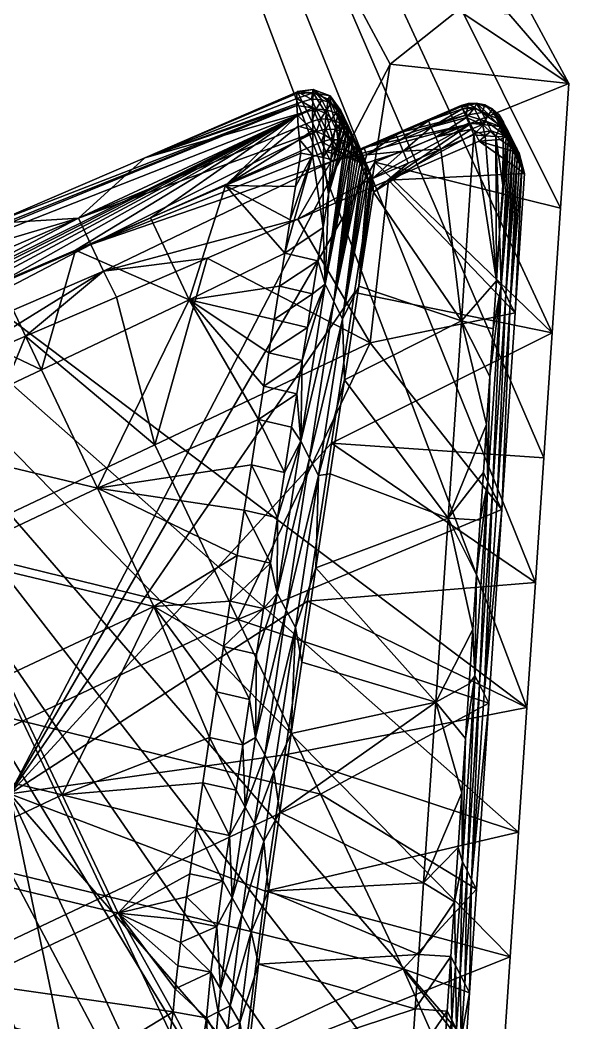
# Model space of a CAD drawing. Header units: millimetres. Extents: x -276 to 343, y -58 to 484.
# Drawn here: x 263.73 to 272.25, y -37.01 to -21.44 of the extents above; entities that cross this region are included whole.
import ezdxf

# ---------------------------------------------------------------- set-up
doc = ezdxf.new("R2010")
doc.units = ezdxf.units.MM
doc.header["$MEASUREMENT"] = 0
doc.layers.add('Default', color=7, linetype='Continuous', true_color=0x000000)

msp = doc.modelspace()

# ---------------------------------------------------------------- meshes
at = {"layer": 'Default'}
mesh = msp.add_polyface(dxfattribs=at)
corners = [(242.807, -18.66, 470.392), (239.233, -9.304, 467.429), (246.423, -16.546, 471.675), (256.358, -3.082, 474.759), (249.955, -14.38, 473.047), (253.394, -12.162, 474.513), (256.731, -9.89, 476.082), (256.358, -3.082, 474.759), (240.722, -6.099, 467.521), (255.98, 3.723, 473.436), (241.358, -2.648, 467.235), (255.98, 3.723, 473.436), (241.149, -4.382, 467.424), (240.082, -7.755, 467.523), (271.314, -21.343, 5), (263.312, -7.8, 117.781), (256.762, 5.649, 230.697), (256.051, 5.686, 230.559), (255.998, -20.363, 235.241), (241.274, 6.551, 464.988), (240.741, -2.746, 466.252), (271.595, -32.109, 5), (257.689, 4.592, 230.788), (240.741, -2.746, 466.252), (240.241, -5.638, 466.516), (255.998, -20.363, 235.241), (240.241, -5.638, 466.516), (232.442, -13.005, 464.53), (255.998, -20.363, 235.241), (249.046, -16.722, 279.894), (243.55, -14.89, 349.029), (245.414, -12.539, 334.872), (241.783, -8.351, 389.851), (243.13, -15.585, 349.092), (256.308, -25.089, 169.936), (252.677, -20.908, 224.915), (254.984, 4.778, 230.565), (249.046, -16.722, 279.894), (247.693, 18.249, 343.358), (262.249, -8.681, 117.778), (268.856, -0.884, 484.781), (258.772, -8.798, 479.149), (266.055, -3.355, 482.699), (263.095, -5.793, 480.751), (259.973, -8.205, 478.919), (256.686, -10.597, 477.187), (249.855, -15.179, 474.096), (238.16, -21.888, 470.787), (256.358, -3.082, 474.759), (260.052, -7.498, 477.819), (256.731, -9.89, 476.082), (262.27, 7.727, 476.906), (263.215, -5.087, 479.652), (266.222, -2.652, 481.599), (256.686, -10.597, 477.187), (256.731, -9.89, 476.082), (259.973, -8.205, 478.919), (260.052, -7.498, 477.819), (263.095, -5.793, 480.751), (263.215, -5.087, 479.652), (266.055, -3.355, 482.699), (266.222, -2.652, 481.599), (268.856, -0.884, 484.781), (271.774, 2.336, 485.906), (269.075, -0.179, 483.678), (256.731, -9.89, 476.082), (256.686, -10.597, 477.187), (253.394, -12.162, 474.513), (249.855, -15.179, 474.096), (249.955, -14.38, 473.047), (246.423, -16.546, 471.675), (258.637, -8.277, 479.87), (259.123, -8.539, 479.334), (267.999, -1.185, 485.118), (267.427, -0.931, 485.564), (258.16, -7.675, 479.921), (258.637, -8.277, 479.87), (267.427, -0.931, 485.564), (266.927, -0.349, 485.524), (238.273, -21.361, 471.553), (238.619, -21.638, 470.923), (237.874, -20.724, 471.716), (238.273, -21.361, 471.553), (270.53, -21.285, 5), (262.249, -8.681, 117.778), (263.312, -7.8, 117.781), (254.984, 4.778, 230.565), (256.762, 5.649, 230.697), (257.689, 4.592, 230.788), (271.314, -21.343, 5), (272.246, -22.423, 5)]
mesh.append_faces([[corners[k] for k in face] for face in [(0, 1, 2, 2), (2, 3, 4, 4), (4, 3, 5, 5), (5, 3, 6, 6), (7, 8, 9, 9), (10, 11, 12, 12), (12, 11, 8, 8), (8, 7, 13, 13), (2, 13, 7, 7), (14, 15, 16, 16), (17, 16, 15, 15), (18, 19, 20, 20), (18, 21, 22, 22), (23, 24, 25, 25), (26, 27, 28, 28), (29, 30, 31, 31), (31, 30, 32, 32), (33, 32, 30, 30), (34, 35, 36, 36), (35, 37, 36, 36), (38, 36, 37, 37), (36, 39, 34, 34), (40, 41, 42, 42), (42, 41, 43, 43), (43, 41, 44, 44), (44, 41, 45, 45), (45, 41, 46, 46), (47, 46, 41, 41), (48, 49, 50, 50), (49, 51, 52, 52), (52, 51, 53, 53), (51, 49, 48, 48), (54, 55, 56, 56), (56, 57, 58, 58), (58, 59, 60, 60), (60, 61, 62, 62), (63, 62, 64, 64), (64, 62, 61, 61), (61, 60, 59, 59), (59, 58, 57, 57), (57, 56, 55, 55), (65, 66, 67, 67), (67, 68, 69, 69), (69, 68, 70, 70), (68, 67, 66, 66), (71, 72, 73, 73), (71, 73, 74, 74), (75, 76, 77, 77), (75, 77, 78, 78), (79, 80, 72, 72), (79, 72, 71, 71), (81, 82, 76, 76), (81, 76, 75, 75), (83, 84, 85, 85), (86, 85, 84, 84), (87, 88, 89, 89), (90, 89, 88, 88)]])
mesh = msp.add_polyface(dxfattribs=at)
corners = [(270.53, -21.285, 5), (263.312, -7.8, 117.781), (271.314, -21.343, 5), (271.203, -37.919, 5), (271.334, -35.984, 5), (255.998, -20.363, 235.241), (257.689, 4.592, 230.788), (272.116, -24.361, 5), (272.246, -22.423, 5), (271.986, -26.296, 5), (271.855, -28.234, 5), (271.725, -30.171, 5), (271.595, -32.109, 5), (238.499, -18.554, 115.822), (247.68, -31.361, 5), (247.041, -31.673, 5), (249.194, -38.302, 5), (229.492, -6.787, 226.691), (248.326, -36.543, 5), (247.458, -34.781, 5), (244.447, -27.378, 233.6), (250.719, -36.357, 120.192), (244.101, -27.019, 233.621), (245.116, -27.712, 233.504), (251.03, -36.668, 120.165), (238.373, -18.246, 349.661), (239.237, -18.308, 349.537), (246.148, -27.736, 233.389), (245.116, -27.712, 233.504), (246.567, -27.65, 233.351), (252.908, -36.947, 119.961), (239.584, -18.25, 349.497), (247.617, -27.259, 233.26), (253.396, -36.832, 119.925), (240.466, -17.947, 349.402), (249.124, -26.265, 233.122), (254.603, -36.353, 119.838), (241.764, -17.105, 349.262), (250.671, -24.574, 232.951), (256.306, -35.212, 119.702), (243.13, -15.585, 349.092), (251.138, -23.824, 232.888), (258.029, -33.355, 119.53), (243.55, -14.89, 349.029), (240.337, -21.628, 291.246), (243.693, -26.369, 233.997), (247.049, -31.109, 176.748), (259.94, -29.271, 114.958), (258.542, -32.552, 119.466), (256.308, -25.089, 169.936), (256.308, -25.089, 169.936), (252.677, -20.908, 224.915), (249.046, -16.722, 279.894), (249.046, -16.722, 279.894), (263.572, -33.453, 59.979), (259.94, -29.271, 114.958), (262.249, -8.681, 117.778), (256.308, -25.089, 169.936), (269.472, -22.125, 5), (269.236, -23.646, 5), (268.922, -25.669, 5), (247.049, -31.109, 176.748), (250.406, -35.849, 119.498), (240.464, -18.681, 115.896), (253.762, -40.591, 62.249), (249.855, -15.179, 474.096), (238.16, -21.888, 470.787), (242.703, -19.5, 471.431), (271.314, -21.343, 5), (272.246, -22.423, 5), (270.53, -21.285, 5), (271.725, -30.171, 5), (268.564, -28.005, 5), (271.855, -28.234, 5), (271.986, -26.296, 5), (269.236, -23.646, 5), (272.116, -24.361, 5), (269.472, -22.125, 5), (268.922, -25.669, 5), (268.192, -30.46, 5), (246.423, -16.546, 471.675), (242.703, -19.5, 471.431), (242.807, -18.66, 470.392), (249.855, -15.179, 474.096), (239.132, -18.24, 115.851), (240.464, -18.681, 115.896), (247.68, -31.361, 5), (249.014, -31.806, 5), (262.249, -8.681, 117.778), (270.53, -21.285, 5), (269.472, -22.125, 5), (246.589, -33.019, 5), (238.499, -18.554, 115.822), (246.51, -32.798, 5)]
mesh.append_faces([[corners[k] for k in face] for face in [(0, 1, 2, 2), (3, 4, 5, 5), (6, 7, 8, 8), (7, 6, 9, 9), (9, 6, 10, 10), (10, 6, 11, 11), (11, 6, 12, 12), (13, 14, 15, 15), (16, 17, 18, 18), (18, 17, 19, 19), (20, 21, 22, 22), (23, 24, 20, 20), (25, 23, 20, 20), (26, 27, 28, 28), (29, 30, 27, 27), (31, 29, 27, 27), (32, 33, 29, 29), (34, 32, 29, 29), (35, 36, 32, 32), (37, 35, 32, 32), (38, 39, 35, 35), (40, 38, 35, 35), (40, 35, 37, 37), (41, 42, 38, 38), (43, 41, 38, 38), (43, 38, 40, 40), (44, 22, 45, 45), (45, 22, 46, 46), (47, 48, 49, 49), (50, 41, 51, 51), (51, 41, 52, 52), (41, 50, 48, 48), (43, 53, 41, 41), (54, 55, 56, 56), (55, 57, 56, 56), (58, 59, 54, 54), (59, 60, 54, 54), (56, 58, 54, 54), (61, 62, 63, 63), (62, 64, 63, 63), (65, 66, 67, 67), (68, 69, 70, 70), (71, 72, 73, 73), (73, 72, 74, 74), (74, 75, 76, 76), (76, 75, 69, 69), (77, 69, 75, 75), (75, 74, 78, 78), (78, 74, 72, 72), (72, 71, 79, 79), (70, 69, 77, 77), (80, 81, 82, 82), (81, 80, 83, 83), (84, 85, 86, 86), (87, 86, 85, 85), (88, 89, 90, 90), (91, 92, 93, 93)]])
mesh = msp.add_polyface(dxfattribs=at)
corners = [(271.595, -32.109, 5), (255.998, -20.363, 235.241), (271.464, -34.046, 5), (271.334, -35.984, 5), (255.998, -20.363, 235.241), (270.95, -39.668, 5), (271.203, -37.919, 5), (270.444, -41.355, 5), (269.713, -42.964, 5), (268.781, -44.474, 4.999), (267.675, -45.865, 4.999), (266.42, -47.111, 4.999), (265.043, -48.199, 4.999), (263.57, -49.101, 4.999), (262.211, -49.722, 4.999), (254.404, -48.453, 5), (260.804, -50.162, 4.999), (259.386, -50.384, 4.999), (257.998, -50.359, 4.999), (257.12, -45.332, 5), (253.762, -40.591, 62.249), (258.403, -46.365, 4.997), (258.403, -46.365, 4.997), (251.03, -36.668, 120.165), (260.124, -46.24, 5.012), (260.124, -46.24, 5.012), (251.709, -36.966, 120.068), (261.679, -45.554, 5), (253.396, -36.832, 119.925), (263.693, -44.154, 5), (263.693, -44.154, 5), (254.603, -36.353, 119.838), (265.409, -42.279, 5), (265.409, -42.279, 5), (263.572, -33.453, 59.979), (266.64, -40.06, 5), (267.204, -37.63, 5), (263.572, -33.453, 59.979), (258.542, -32.552, 119.466), (259.94, -29.271, 114.958), (256.306, -35.212, 119.702), (258.029, -33.355, 119.53), (267.204, -37.63, 5), (263.572, -33.453, 59.979), (267.535, -34.96, 5), (268.922, -25.669, 5), (268.564, -28.005, 5), (268.192, -30.46, 5), (267.838, -32.843, 5), (271.203, -37.919, 5), (267.204, -37.63, 5), (271.334, -35.984, 5), (267.535, -34.96, 5), (271.464, -34.046, 5), (267.838, -32.843, 5), (271.595, -32.109, 5), (268.192, -30.46, 5), (271.725, -30.171, 5), (257.998, -50.359, 4.999), (260.804, -50.162, 4.999), (259.386, -50.384, 4.999), (260.124, -46.24, 5.012), (262.211, -49.722, 4.999), (265.043, -48.199, 4.999), (263.57, -49.101, 4.999), (263.693, -44.154, 5), (266.42, -47.111, 4.999), (267.675, -45.865, 4.999), (265.409, -42.279, 5), (268.781, -44.474, 4.999), (269.713, -42.964, 5), (270.95, -39.668, 5), (270.444, -41.355, 5), (266.64, -40.06, 5), (261.679, -45.554, 5), (258.403, -46.365, 4.997), (253.529, -47.095, 5), (257.12, -45.332, 5)]
mesh.append_faces([[corners[k] for k in face] for face in [(0, 1, 2, 2), (2, 1, 3, 3), (4, 5, 6, 6), (5, 4, 7, 7), (7, 4, 8, 8), (8, 4, 9, 9), (9, 4, 10, 10), (10, 4, 11, 11), (11, 4, 12, 12), (12, 4, 13, 13), (14, 15, 16, 16), (16, 15, 17, 17), (17, 15, 18, 18), (19, 20, 21, 21), (22, 23, 24, 24), (25, 26, 27, 27), (27, 28, 29, 29), (30, 31, 32, 32), (33, 34, 35, 35), (35, 34, 36, 36), (37, 38, 39, 39), (40, 32, 31, 31), (41, 37, 40, 40), (38, 37, 41, 41), (33, 40, 37, 37), (42, 43, 44, 44), (45, 46, 43, 43), (46, 47, 43, 43), (47, 48, 43, 43), (48, 44, 43, 43), (49, 50, 51, 51), (51, 52, 53, 53), (53, 54, 55, 55), (55, 56, 57, 57), (58, 59, 60, 60), (59, 61, 62, 62), (62, 63, 64, 64), (63, 65, 66, 66), (66, 65, 67, 67), (67, 68, 69, 69), (69, 68, 70, 70), (70, 71, 72, 72), (71, 50, 49, 49), (50, 71, 73, 73), (73, 70, 68, 68), (68, 67, 65, 65), (65, 63, 74, 74), (74, 62, 61, 61), (61, 59, 75, 75), (75, 76, 77, 77), (56, 55, 54, 54), (54, 53, 52, 52), (52, 51, 50, 50), (76, 75, 58, 58), (58, 75, 59, 59), (62, 74, 63, 63), (70, 73, 71, 71)]])
mesh = msp.add_polyface(dxfattribs=at)
corners = [(268.038, -22.554, 13.043), (268.11, -22.707, 11.838), (265.666, -23.576, 13.034), (268.183, -22.859, 10.621), (268.085, -23.505, 14.175), (268.065, -23.291, 14.133), (266.92, -24.007, 14.171), (265.666, -23.576, 13.034), (268.024, -22.58, 13.414), (268.038, -22.554, 13.043), (268.038, -22.554, 13.043), (268.024, -22.58, 13.414), (268.029, -22.548, 13.231), (268.023, -22.656, 13.608), (268.026, -22.765, 13.779), (268.035, -22.914, 13.931), (268.047, -23.087, 14.048), (268.488, -22.83, 10.636), (268.415, -22.675, 11.853), (268.555, -22.73, 11.868), (268.628, -22.882, 10.651), (268.325, -22.822, 10.625), (268.253, -22.668, 11.842), (268.56, -22.982, 9.417), (268.398, -22.974, 9.406), (268.473, -23.132, 8.151), (268.635, -23.14, 8.162), (268.548, -23.291, 6.895), (268.476, -23.478, 5.706), (268.406, -23.33, 6.891), (268.619, -23.441, 5.709), (268.331, -23.171, 8.147), (268.256, -23.013, 9.402), (268.183, -22.859, 10.621), (268.11, -22.707, 11.838), (268.038, -22.554, 13.043), (268.279, -22.515, 13.053), (268.542, -22.617, 13.081), (268.672, -22.822, 11.886), (268.085, -23.505, 14.175), (268.003, -24.023, 14.218), (268.266, -23.537, 14.151), (268.48, -22.89, 13.804), (268.511, -22.666, 13.481), (268.28, -22.566, 13.484), (268.27, -22.8, 13.844), (268.631, -23.044, 13.69), (268.672, -22.867, 13.431), (268.511, -22.666, 13.481), (268.48, -22.89, 13.804), (268.453, -23.218, 13.997), (268.48, -22.89, 13.804), (268.27, -22.8, 13.844), (268.271, -23.15, 14.07), (268.587, -23.31, 13.852), (268.453, -23.218, 13.997), (268.599, -23.626, 13.716), (268.64, -23.39, 13.653), (268.554, -23.603, 13.894), (268.038, -22.554, 13.043), (268.029, -22.548, 13.231), (268.279, -22.515, 13.053), (268.024, -22.58, 13.414), (268.28, -22.566, 13.484), (268.023, -22.656, 13.608), (268.026, -22.765, 13.779), (268.27, -22.8, 13.844), (268.035, -22.914, 13.931), (268.047, -23.087, 14.048), (268.271, -23.15, 14.07), (268.065, -23.291, 14.133), (268.085, -23.505, 14.175), (268.266, -23.537, 14.151), (268.542, -22.617, 13.081), (268.279, -22.515, 13.053), (268.28, -22.566, 13.484), (268.436, -23.572, 14.053), (268.436, -23.572, 14.053), (268.511, -22.666, 13.481), (268.542, -22.617, 13.081), (268.453, -23.218, 13.997)]
mesh.append_faces([[corners[k] for k in face] for face in [(0, 1, 2, 2), (1, 3, 2, 2), (4, 5, 6, 6), (7, 8, 9, 9), (10, 11, 12, 12), (8, 7, 13, 13), (13, 7, 14, 14), (15, 6, 16, 16), (16, 6, 5, 5), (17, 18, 19, 19), (17, 19, 20, 20), (21, 22, 18, 18), (21, 18, 17, 17), (23, 17, 20, 20), (24, 21, 17, 17), (24, 17, 23, 23), (25, 24, 23, 23), (25, 23, 26, 26), (27, 25, 26, 26), (28, 29, 30, 30), (29, 31, 25, 25), (31, 32, 24, 24), (32, 33, 21, 21), (33, 34, 21, 21), (34, 35, 22, 22), (35, 36, 22, 22), (36, 37, 19, 19), (38, 19, 37, 37), (19, 18, 36, 36), (22, 21, 34, 34), (18, 22, 36, 36), (21, 24, 32, 32), (24, 25, 31, 31), (25, 27, 29, 29), (27, 30, 29, 29), (39, 40, 41, 41), (42, 43, 44, 44), (42, 44, 45, 45), (46, 47, 48, 48), (46, 48, 49, 49), (50, 51, 52, 52), (50, 52, 53, 53), (54, 46, 49, 49), (54, 49, 55, 55), (56, 57, 58, 58), (59, 60, 61, 61), (60, 62, 63, 63), (62, 64, 63, 63), (64, 65, 66, 66), (65, 67, 66, 66), (67, 68, 69, 69), (68, 70, 69, 69), (70, 71, 72, 72), (73, 74, 75, 75), (72, 76, 69, 69), (77, 58, 54, 54), (75, 78, 73, 73), (66, 63, 64, 64), (48, 47, 79, 79), (69, 66, 67, 67), (80, 69, 76, 76), (54, 55, 77, 77), (61, 60, 63, 63), (69, 70, 72, 72)]])
mesh = msp.add_polyface(dxfattribs=at)
corners = [(269.754, -23.662, 5), (269.213, -24.113, 5), (270.259, -23.443, 5), (270.856, -23.32), (269.449, -23.925), (270.793, -23.195, 1.006), (268.041, -24.531), (270.72, -23.052, 2.146), (268.553, -23.638, 4.431), (269.065, -23.418, 4.431), (270.72, -23.052, 2.146), (269.558, -23.207, 4.431), (270.651, -22.916, 3.252), (270.576, -22.767, 4.431), (270.793, -23.195, 1.006), (270.576, -22.767, 4.431), (270.684, -22.736, 4.434), (270.651, -22.916, 3.252), (270.899, -22.876, 3.263), (269.565, -23.222, 4.646), (269.072, -23.433, 4.646), (269.113, -23.529, 4.83), (269.605, -23.316, 4.83), (270.11, -23.099, 4.83), (269.605, -23.316, 4.83), (269.675, -23.476, 4.958), (270.179, -23.259, 4.958), (270.07, -23.005, 4.646), (269.201, -23.9, 5), (269.754, -23.662, 5), (269.675, -23.476, 4.958), (269.754, -23.662, 5), (270.259, -23.443, 5), (270.772, -23.222, 5), (270.733, -23.132, 4.99), (270.576, -22.767, 4.431), (269.558, -23.207, 4.431), (269.065, -23.418, 4.431), (269.072, -23.433, 4.646), (270.733, -23.132, 4.99), (270.694, -23.041, 4.959), (270.656, -22.953, 4.905), (270.656, -22.953, 4.905), (270.623, -22.876, 4.828), (270.597, -22.818, 4.735), (270.597, -22.818, 4.735), (270.581, -22.781, 4.633), (270.574, -22.765, 4.529), (268.808, -23.57, 4.702), (269.063, -23.673, 4.925), (269.063, -23.673, 4.925), (269.565, -23.222, 4.646), (268.979, -23.414, 8.217), (268.945, -23.392, 9.491), (269.02, -23.55, 8.236), (269.054, -23.572, 6.961), (269.095, -23.709, 6.981), (268.968, -23.445, 6.94), (268.893, -23.287, 8.196), (269.125, -23.72, 5.775), (269.039, -23.593, 5.754), (268.922, -23.501, 5.735), (268.939, -23.535, 9.585), (268.97, -23.599, 9.076), (269.001, -23.664, 8.566), (269.031, -23.726, 8.057), (269.061, -23.791, 7.547), (269.201, -23.9, 5), (269.063, -23.673, 4.925), (268.781, -23.449, 5.72), (270.808, -22.728, 4.441), (270.684, -22.736, 4.434), (270.574, -22.765, 4.529), (270.576, -22.767, 4.431), (270.581, -22.781, 4.633), (270.82, -22.736, 4.598), (270.597, -22.818, 4.735), (270.775, -22.808, 4.779), (270.623, -22.876, 4.828), (270.656, -22.953, 4.905), (270.907, -23.062, 4.954), (270.808, -22.728, 4.441)]
mesh.append_faces([[corners[k] for k in face] for face in [(0, 1, 2, 2), (3, 4, 5, 5), (4, 6, 7, 7), (8, 9, 10, 10), (9, 11, 12, 12), (11, 13, 12, 12), (12, 10, 9, 9), (7, 14, 4, 4), (15, 16, 17, 17), (16, 18, 17, 17), (19, 20, 21, 21), (19, 21, 22, 22), (23, 24, 25, 25), (23, 25, 26, 26), (27, 19, 22, 22), (27, 22, 23, 23), (28, 29, 30, 30), (31, 32, 30, 30), (32, 33, 34, 34), (35, 36, 27, 27), (36, 37, 38, 38), (39, 40, 26, 26), (40, 41, 26, 26), (42, 43, 23, 23), (43, 44, 23, 23), (45, 46, 27, 27), (46, 47, 27, 27), (47, 35, 27, 27), (48, 49, 21, 21), (50, 28, 30, 30), (38, 51, 36, 36), (24, 21, 25, 25), (26, 30, 32, 32), (23, 26, 41, 41), (51, 27, 36, 36), (27, 23, 44, 44), (32, 34, 26, 26), (21, 49, 25, 25), (52, 53, 54, 54), (55, 52, 54, 54), (55, 54, 56, 56), (57, 58, 52, 52), (57, 52, 55, 55), (59, 55, 56, 56), (60, 57, 55, 55), (60, 55, 59, 59), (61, 57, 60, 60), (62, 63, 53, 53), (63, 64, 54, 54), (64, 65, 54, 54), (65, 66, 54, 54), (67, 68, 60, 60), (54, 53, 63, 63), (61, 60, 68, 68), (69, 61, 68, 68), (70, 71, 72, 72), (71, 73, 72, 72), (72, 74, 75, 75), (74, 76, 77, 77), (76, 78, 77, 77), (78, 79, 77, 77), (80, 77, 79, 79), (77, 75, 74, 74), (75, 81, 72, 72)]])
mesh = msp.add_polyface(dxfattribs=at)
corners = [(268.727, -23.085, 13.151), (268.599, -23.626, 13.716), (268.757, -23.15, 12.642), (268.757, -23.15, 12.642), (268.517, -24.142, 13.759), (268.788, -23.212, 12.132), (268.64, -23.39, 13.653), (268.727, -23.085, 13.151), (268.66, -23.293, 13.595), (268.695, -23.146, 13.433), (269.065, -23.418, 4.431), (268.553, -23.638, 4.431), (268.808, -23.57, 4.702), (269.113, -23.529, 4.83), (269.072, -23.433, 4.646), (268.808, -23.57, 4.702), (269.072, -23.433, 4.646), (268.831, -23.101, 10.69), (268.758, -22.949, 11.907), (268.8, -23.085, 11.927), (268.873, -23.24, 10.71), (268.745, -22.974, 10.669), (268.672, -22.822, 11.886), (268.628, -22.882, 10.651), (268.555, -22.73, 11.868), (268.904, -23.255, 9.472), (268.945, -23.392, 9.491), (268.818, -23.128, 9.45), (268.701, -23.037, 9.432), (268.56, -22.982, 9.417), (268.979, -23.414, 8.217), (268.893, -23.287, 8.196), (268.776, -23.195, 8.177), (268.635, -23.14, 8.162), (268.851, -23.353, 6.921), (268.968, -23.445, 6.94), (268.71, -23.298, 6.906), (268.548, -23.291, 6.895), (268.922, -23.501, 5.735), (268.781, -23.449, 5.72), (268.619, -23.441, 5.709), (268.727, -23.085, 13.151), (268.757, -23.15, 12.642), (268.706, -22.843, 13.12), (268.788, -23.212, 12.132), (268.818, -23.277, 11.623), (268.848, -23.341, 11.113), (268.879, -23.406, 10.604), (268.909, -23.47, 10.094), (268.939, -23.535, 9.585), (268.553, -23.638, 4.431), (268.476, -23.478, 5.706), (268.808, -23.57, 4.702), (269.063, -23.673, 4.925), (268.808, -23.57, 4.702), (268.619, -23.441, 5.709), (268.542, -22.617, 13.081), (268.706, -22.843, 13.12), (269.063, -23.673, 4.925), (268.64, -23.39, 13.653), (268.66, -23.293, 13.595), (268.587, -23.31, 13.852), (268.66, -23.293, 13.595), (268.695, -23.146, 13.433), (268.631, -23.044, 13.69), (268.695, -23.146, 13.433), (268.727, -23.085, 13.151), (268.672, -22.867, 13.431), (268.706, -22.843, 13.12), (268.706, -22.843, 13.12), (268.542, -22.617, 13.081), (268.672, -22.867, 13.431), (268.554, -23.603, 13.894), (268.64, -23.39, 13.653)]
mesh.append_faces([[corners[k] for k in face] for face in [(0, 1, 2, 2), (3, 4, 5, 5), (4, 3, 1, 1), (1, 0, 6, 6), (6, 7, 8, 8), (8, 7, 9, 9), (10, 11, 12, 12), (13, 14, 15, 15), (16, 10, 12, 12), (17, 18, 19, 19), (17, 19, 20, 20), (21, 22, 18, 18), (21, 18, 17, 17), (23, 24, 22, 22), (23, 22, 21, 21), (25, 17, 20, 20), (25, 20, 26, 26), (27, 21, 17, 17), (27, 17, 25, 25), (28, 23, 21, 21), (28, 21, 27, 27), (29, 23, 28, 28), (30, 25, 26, 26), (31, 27, 25, 25), (31, 25, 30, 30), (32, 28, 27, 27), (32, 27, 31, 31), (33, 29, 28, 28), (33, 28, 32, 32), (34, 32, 31, 31), (34, 31, 35, 35), (36, 33, 32, 32), (36, 32, 34, 34), (37, 33, 36, 36), (38, 34, 35, 35), (39, 36, 34, 34), (39, 34, 38, 38), (40, 37, 36, 36), (40, 36, 39, 39), (41, 42, 43, 43), (42, 44, 19, 19), (44, 45, 19, 19), (45, 46, 19, 19), (46, 47, 20, 20), (47, 48, 20, 20), (48, 49, 26, 26), (50, 51, 52, 52), (53, 54, 55, 55), (56, 57, 22, 22), (19, 18, 42, 42), (20, 19, 46, 46), (18, 22, 57, 57), (26, 20, 48, 48), (40, 39, 58, 58), (43, 42, 18, 18), (52, 51, 40, 40), (59, 60, 61, 61), (62, 63, 64, 64), (65, 66, 67, 67), (66, 68, 67, 67), (69, 70, 71, 71), (67, 64, 63, 63), (64, 61, 60, 60), (72, 73, 61, 61)]])
mesh = msp.add_polyface(dxfattribs=at)
corners = [(271.27, -23.255, 4.536), (271.22, -24, 4.536), (271.304, -23.326, 3.981), (271.556, -23.82), (270.856, -23.32), (271.473, -23.507), (271.177, -23.294, 0), (271.21, -23.103, 2.183), (271.367, -23.291, 2.216), (271.439, -23.431, 1.077), (271.282, -23.246, 1.044), (270.969, -23.013, 2.157), (271.21, -23.103, 2.183), (271.041, -23.156, 1.017), (271.14, -22.966, 3.29), (271.297, -23.152, 3.323), (270.899, -22.876, 3.263), (270.856, -23.32), (271.041, -23.156, 1.017), (271.177, -23.294, 0), (271.177, -23.294, 0), (271.473, -23.507), (271.515, -23.74, 0.655), (271.439, -23.431, 1.077), (271.48, -23.669, 1.209), (271.445, -23.601, 1.764), (271.367, -23.291, 2.216), (271.41, -23.533, 2.318), (271.375, -23.462, 2.872), (271.297, -23.152, 3.323), (271.34, -23.394, 3.427), (271.304, -23.326, 3.981), (271.304, -23.326, 3.981), (271.265, -23.144, 4.521), (271.27, -23.255, 4.536), (270.651, -22.916, 3.252), (270.969, -23.013, 2.157), (270.72, -23.052, 2.146), (270.793, -23.195, 1.006), (271.231, -23.025, 4.504), (271.163, -22.912, 4.486), (271.163, -22.912, 4.486), (271.063, -22.818, 4.468), (270.939, -22.753, 4.452), (270.808, -22.728, 4.441), (270.684, -22.736, 4.434), (271.473, -23.507), (271.22, -24, 4.536), (271.27, -23.255, 4.536), (271.225, -23.253, 4.71), (271.112, -23.246, 4.866), (271.22, -24, 4.536), (271.182, -23.093, 4.756), (271.003, -22.906, 4.809), (270.907, -23.062, 4.954), (270.907, -23.062, 4.954), (271.003, -22.906, 4.809), (270.775, -22.808, 4.779), (271.053, -22.824, 4.609), (271.003, -22.906, 4.809), (271.182, -23.093, 4.756), (271.223, -23.027, 4.59), (270.82, -22.736, 4.598), (270.775, -22.808, 4.779), (271.003, -22.906, 4.809), (271.27, -23.255, 4.536), (271.265, -23.144, 4.521), (271.231, -23.025, 4.504), (271.163, -22.912, 4.486), (271.063, -22.818, 4.468), (270.939, -22.753, 4.452), (270.808, -22.728, 4.441), (270.656, -22.953, 4.905), (270.694, -23.041, 4.959), (270.733, -23.132, 4.99), (270.772, -23.222, 5), (270.948, -23.234, 4.968), (270.948, -23.234, 4.968), (271.112, -23.246, 4.866), (271.225, -23.253, 4.71), (271.225, -23.253, 4.71), (271.27, -23.255, 4.536), (271.182, -23.093, 4.756)]
mesh.append_faces([[corners[k] for k in face] for face in [(0, 1, 2, 2), (3, 4, 5, 5), (5, 4, 6, 6), (7, 8, 9, 9), (7, 9, 10, 10), (11, 12, 10, 10), (11, 10, 13, 13), (14, 15, 8, 8), (14, 8, 7, 7), (16, 14, 12, 12), (16, 12, 11, 11), (17, 18, 19, 19), (20, 10, 21, 21), (22, 23, 24, 24), (24, 23, 25, 25), (25, 26, 27, 27), (27, 26, 28, 28), (28, 29, 30, 30), (30, 29, 31, 31), (32, 33, 34, 34), (35, 36, 37, 37), (37, 36, 38, 38), (38, 18, 17, 17), (33, 32, 39, 39), (39, 32, 40, 40), (41, 14, 42, 42), (42, 14, 43, 43), (43, 16, 44, 44), (44, 16, 45, 45), (9, 21, 10, 10), (26, 25, 23, 23), (18, 38, 36, 36), (10, 20, 13, 13), (29, 28, 26, 26), (14, 41, 15, 15), (36, 35, 16, 16), (16, 43, 14, 14), (46, 23, 22, 22), (29, 40, 32, 32), (47, 48, 49, 49), (49, 50, 51, 51), (52, 53, 54, 54), (55, 56, 57, 57), (58, 59, 60, 60), (58, 60, 61, 61), (62, 63, 64, 64), (62, 64, 58, 58), (65, 66, 61, 61), (66, 67, 61, 61), (67, 68, 61, 61), (68, 69, 58, 58), (69, 70, 58, 58), (70, 71, 62, 62), (72, 73, 55, 55), (73, 74, 55, 55), (74, 75, 76, 76), (77, 78, 54, 54), (78, 79, 52, 52), (80, 81, 82, 82), (52, 54, 78, 78), (61, 82, 81, 81), (58, 61, 68, 68), (62, 58, 70, 70), (55, 74, 76, 76)]])
mesh = msp.add_polyface(dxfattribs=at)
corners = [(266.633, -25.136), (265.824, -28.031), (265.226, -25.742), (263.818, -26.347), (262.486, -29.611), (262.41, -26.955), (261.003, -27.56), (259.595, -28.166), (259.199, -27.353, 6.479), (259.003, -26.941, 9.753), (264.636, -24.513, 9.784), (264.832, -24.925, 6.511), (253.567, -29.781, 6.448), (253.371, -29.369, 9.721), (259.396, -27.765, 3.206), (265.028, -25.337, 3.237), (253.763, -30.193, 3.174), (268.041, -24.531), (266.633, -25.136), (265.226, -25.742), (263.818, -26.347), (262.41, -26.955), (261.003, -27.56), (259.595, -28.166), (258.188, -28.771), (256.78, -29.376), (253.803, -28.689, 12.989), (256.176, -27.666, 12.998), (258.548, -26.644, 13.007), (260.921, -25.621, 13.016), (263.293, -24.599, 13.025), (265.666, -23.576, 13.034), (268.183, -22.859, 10.621), (266.357, -25.781, 14.305), (264.065, -26.867, 14.305), (264.935, -28.705, 14.506), (261.773, -27.951, 14.305), (262.643, -29.789, 14.506), (259.481, -29.037, 14.305), (267.101, -29.753, 14.692), (267.21, -29.048, 14.633), (267.32, -28.343, 14.575), (267.43, -27.64, 14.517), (265.755, -24.509, 14.166), (264.59, -25.011, 14.162), (263.425, -25.513, 14.157), (262.26, -26.015, 14.153), (261.095, -26.517, 14.149), (259.929, -27.019, 14.144), (258.764, -27.521, 14.14), (257.599, -28.025, 14.135), (257.189, -30.121, 14.305), (265.755, -24.509, 14.166), (268.035, -22.914, 13.931), (264.59, -25.011, 14.162), (264.59, -25.011, 14.162), (263.425, -25.513, 14.157), (263.425, -25.513, 14.157), (262.26, -26.015, 14.153), (262.26, -26.015, 14.153), (261.095, -26.517, 14.149), (261.095, -26.517, 14.149), (259.929, -27.019, 14.144), (259.929, -27.019, 14.144), (258.764, -27.521, 14.14), (258.764, -27.521, 14.14), (249.199, -31.031, 13.86), (257.599, -28.025, 14.135), (257.599, -28.025, 14.135), (256.434, -28.527, 14.131), (256.176, -27.666, 12.998), (249.138, -30.904, 13.707), (258.548, -26.644, 13.007), (258.548, -26.644, 13.007), (268.026, -22.765, 13.779), (260.921, -25.621, 13.016), (263.293, -24.599, 13.025), (265.666, -23.576, 13.034), (268.026, -22.765, 13.779), (258.548, -26.644, 13.007), (268.035, -22.914, 13.931), (258.764, -27.521, 14.14), (249.138, -30.904, 13.707)]
mesh.append_faces([[corners[k] for k in face] for face in [(0, 1, 2, 2), (2, 1, 3, 3), (3, 4, 5, 5), (5, 4, 6, 6), (6, 4, 7, 7), (4, 3, 1, 1), (8, 9, 10, 10), (8, 10, 11, 11), (12, 13, 9, 9), (12, 9, 8, 8), (14, 8, 11, 11), (14, 11, 15, 15), (16, 12, 8, 8), (16, 8, 14, 14), (17, 18, 15, 15), (18, 19, 15, 15), (19, 20, 15, 15), (20, 21, 15, 15), (21, 22, 14, 14), (22, 23, 14, 14), (23, 24, 14, 14), (24, 25, 14, 14), (26, 27, 13, 13), (27, 28, 9, 9), (28, 29, 9, 9), (29, 30, 10, 10), (30, 31, 10, 10), (10, 9, 29, 29), (9, 13, 27, 27), (14, 15, 21, 21), (31, 32, 10, 10), (33, 34, 35, 35), (36, 37, 35, 35), (36, 35, 34, 34), (38, 37, 36, 36), (39, 40, 35, 35), (40, 41, 35, 35), (41, 42, 35, 35), (43, 44, 33, 33), (44, 45, 34, 34), (45, 46, 34, 34), (46, 47, 36, 36), (47, 48, 36, 36), (48, 49, 38, 38), (49, 50, 38, 38), (34, 33, 44, 44), (36, 34, 46, 46), (38, 36, 48, 48), (51, 38, 50, 50), (52, 53, 54, 54), (55, 53, 56, 56), (57, 53, 58, 58), (59, 53, 60, 60), (61, 53, 62, 62), (63, 53, 64, 64), (65, 66, 67, 67), (68, 66, 69, 69), (70, 71, 72, 72), (73, 74, 75, 75), (75, 74, 76, 76), (76, 74, 77, 77), (78, 79, 80, 80), (80, 79, 81, 81), (82, 81, 79, 79)]])
mesh = msp.add_polyface(dxfattribs=at)
corners = [(269.449, -23.925), (269.162, -26.451), (268.041, -24.531), (266.633, -25.136), (265.824, -28.031), (268.601, -25.808, 9.451), (268.467, -25.539, 11.681), (268.086, -27.974, 11.826), (268.223, -28.242, 9.547), (268.735, -26.08, 7.221), (268.36, -28.511, 7.269), (268.988, -25.568, 5), (268.764, -27.025, 5), (268.788, -23.212, 12.132), (268.818, -23.277, 11.623), (268.818, -23.277, 11.623), (268.848, -23.341, 11.113), (268.848, -23.341, 11.113), (268.879, -23.406, 10.604), (268.879, -23.406, 10.604), (268.909, -23.47, 10.094), (268.909, -23.47, 10.094), (268.939, -23.535, 9.585), (267.944, -27.757, 14.058), (268.025, -27.242, 14.015), (268.107, -26.724, 13.972), (268.189, -26.209, 13.93), (268.27, -25.691, 13.887), (268.352, -25.175, 13.844), (268.434, -24.658, 13.802), (268.517, -24.142, 13.759), (269.031, -23.726, 8.057), (268.183, -22.859, 10.621), (268.256, -23.013, 9.402), (264.636, -24.513, 9.784), (268.331, -23.171, 8.147), (268.331, -23.171, 8.147), (268.406, -23.33, 6.891), (264.832, -24.925, 6.511), (268.476, -23.478, 5.706), (268.553, -23.638, 4.431), (265.028, -25.337, 3.237), (268.041, -24.531), (268.553, -23.638, 4.431), (267.43, -27.64, 14.517), (267.512, -27.123, 14.474), (266.357, -25.781, 14.305), (267.593, -26.605, 14.431), (267.674, -26.089, 14.389), (267.756, -25.572, 14.346), (267.838, -25.056, 14.303), (267.92, -24.539, 14.26), (266.92, -24.007, 14.171), (268.003, -24.023, 14.218), (268.085, -23.505, 14.175), (265.755, -24.509, 14.166), (264.935, -28.705, 14.506), (266.92, -24.007, 14.171), (268.035, -22.914, 13.931), (265.755, -24.509, 14.166), (268.003, -24.023, 14.218), (267.92, -24.539, 14.26), (268.266, -23.537, 14.151), (267.838, -25.056, 14.303), (267.838, -25.056, 14.303), (267.756, -25.572, 14.346), (268.352, -25.175, 13.844), (267.674, -26.089, 14.389), (268.27, -25.691, 13.887), (267.593, -26.605, 14.431), (268.189, -26.209, 13.93), (267.512, -27.123, 14.474), (268.107, -26.724, 13.972), (267.43, -27.64, 14.517), (268.025, -27.242, 14.015), (267.834, -28.462, 14.116), (267.944, -27.757, 14.058), (268.434, -24.658, 13.802), (268.434, -24.658, 13.802), (268.517, -24.142, 13.759), (268.436, -23.572, 14.053), (268.517, -24.142, 13.759), (268.599, -23.626, 13.716), (268.554, -23.603, 13.894), (268.554, -23.603, 13.894), (268.436, -23.572, 14.053), (268.266, -23.537, 14.151)]
mesh.append_faces([[corners[k] for k in face] for face in [(0, 1, 2, 2), (2, 1, 3, 3), (4, 3, 1, 1), (5, 6, 7, 7), (5, 7, 8, 8), (9, 5, 8, 8), (9, 8, 10, 10), (11, 9, 12, 12), (13, 6, 14, 14), (15, 6, 16, 16), (17, 6, 18, 18), (19, 5, 20, 20), (21, 5, 22, 22), (23, 7, 24, 24), (24, 7, 25, 25), (25, 6, 26, 26), (26, 6, 27, 27), (27, 6, 28, 28), (28, 6, 29, 29), (29, 6, 30, 30), (6, 25, 7, 7), (5, 19, 6, 6), (10, 12, 9, 9), (9, 31, 5, 5), (30, 6, 13, 13), (32, 33, 34, 34), (33, 35, 34, 34), (36, 37, 38, 38), (37, 39, 38, 38), (39, 40, 38, 38), (38, 34, 35, 35), (41, 38, 40, 40), (42, 41, 43, 43), (44, 45, 46, 46), (45, 47, 46, 46), (47, 48, 46, 46), (48, 49, 46, 46), (49, 50, 46, 46), (50, 51, 52, 52), (51, 53, 52, 52), (53, 54, 52, 52), (52, 55, 46, 46), (46, 56, 44, 44), (46, 50, 52, 52), (57, 58, 59, 59), (60, 61, 62, 62), (61, 63, 62, 62), (64, 65, 66, 66), (65, 67, 68, 68), (67, 69, 70, 70), (69, 71, 72, 72), (71, 73, 74, 74), (75, 76, 73, 73), (76, 74, 73, 73), (74, 72, 71, 71), (72, 70, 69, 69), (70, 68, 67, 67), (68, 66, 65, 65), (66, 77, 64, 64), (78, 79, 80, 80), (81, 82, 83, 83), (84, 80, 79, 79), (85, 86, 77, 77), (86, 64, 77, 77)]])
mesh = msp.add_polyface(dxfattribs=at)
corners = [(271.061, -28.751, 2.299), (271.265, -25.701, 2.299), (271.195, -25.562, 3.411), (270.99, -28.613, 3.411), (271.133, -28.892, 1.159), (271.337, -25.843, 1.159), (271.206, -29.037), (271.411, -25.986), (271.556, -23.82), (271.515, -23.74, 0.655), (271.22, -24, 4.536), (271.17, -24.744, 4.536), (271.304, -23.326, 3.981), (271.12, -25.486, 4.536), (271.07, -26.23, 4.536), (271.02, -26.974, 4.536), (270.97, -27.716, 4.536), (271.515, -23.74, 0.655), (271.48, -23.669, 1.209), (271.445, -23.601, 1.764), (271.445, -23.601, 1.764), (271.41, -23.533, 2.318), (271.375, -23.462, 2.872), (271.375, -23.462, 2.872), (271.34, -23.394, 3.427), (270.856, -23.32), (271.556, -23.82), (269.449, -23.925), (271.206, -29.037), (269.162, -26.451), (271.411, -25.986), (268.542, -28.482, 5), (270.373, -29.171, 5), (268.764, -27.025, 5), (270.578, -26.107, 5), (268.988, -25.568, 5), (269.213, -24.113, 5), (269.754, -23.662, 5), (269.201, -23.9, 5), (270.772, -23.222, 5), (270.259, -23.443, 5), (269.213, -24.113, 5), (269.183, -24.048, 5.509), (268.988, -25.568, 5), (268.939, -23.535, 9.585), (268.601, -25.808, 9.451), (268.97, -23.599, 9.076), (268.97, -23.599, 9.076), (269.001, -23.664, 8.566), (269.001, -23.664, 8.566), (269.031, -23.726, 8.057), (269.031, -23.726, 8.057), (268.735, -26.08, 7.221), (269.061, -23.791, 7.547), (269.061, -23.791, 7.547), (269.092, -23.855, 7.038), (269.092, -23.855, 7.038), (269.122, -23.919, 6.528), (269.122, -23.919, 6.528), (269.153, -23.984, 6.019), (269.153, -23.984, 6.019), (270.72, -23.052, 2.146), (268.041, -24.531), (268.553, -23.638, 4.431), (271.473, -23.507), (271.515, -23.74, 0.655), (271.556, -23.82), (269.125, -23.72, 5.775), (269.095, -23.709, 6.981), (269.166, -23.859, 5.795), (269.213, -24.113, 5), (269.201, -23.9, 5), (269.183, -24.048, 5.509), (269.061, -23.791, 7.547), (269.092, -23.855, 7.038), (269.122, -23.919, 6.528), (269.153, -23.984, 6.019), (269.02, -23.55, 8.236), (269.039, -23.593, 5.754), (270.97, -27.716, 4.536), (271.02, -26.974, 4.536), (270.578, -26.107, 5), (271.07, -26.23, 4.536), (271.12, -25.486, 4.536), (271.12, -25.486, 4.536), (271.17, -24.744, 4.536), (271.112, -23.246, 4.866), (271.22, -24, 4.536), (270.772, -23.222, 5), (270.373, -29.171, 5), (271.112, -23.246, 4.866), (270.948, -23.234, 4.968), (271.12, -25.486, 4.536), (270.772, -23.222, 5)]
mesh.append_faces([[corners[k] for k in face] for face in [(0, 1, 2, 2), (0, 2, 3, 3), (4, 5, 1, 1), (6, 7, 5, 5), (7, 8, 9, 9), (10, 11, 12, 12), (11, 13, 2, 2), (13, 14, 2, 2), (14, 15, 2, 2), (15, 16, 3, 3), (17, 18, 5, 5), (18, 19, 5, 5), (20, 21, 1, 1), (21, 22, 1, 1), (23, 24, 2, 2), (24, 12, 2, 2), (2, 1, 22, 22), (3, 2, 15, 15), (1, 5, 19, 19), (5, 7, 9, 9), (12, 11, 2, 2), (25, 26, 27, 27), (28, 29, 30, 30), (30, 27, 26, 26), (27, 30, 29, 29), (31, 32, 33, 33), (33, 34, 35, 35), (35, 34, 36, 36), (36, 37, 38, 38), (39, 40, 34, 34), (34, 33, 32, 32), (34, 40, 36, 36), (41, 42, 43, 43), (44, 45, 46, 46), (47, 45, 48, 48), (49, 45, 50, 50), (51, 52, 53, 53), (54, 52, 55, 55), (56, 52, 57, 57), (58, 43, 59, 59), (60, 43, 42, 42), (43, 58, 52, 52), (61, 62, 63, 63), (64, 65, 66, 66), (67, 68, 69, 69), (70, 71, 72, 72), (73, 74, 68, 68), (74, 75, 68, 68), (75, 76, 69, 69), (76, 72, 69, 69), (68, 77, 73, 73), (69, 68, 75, 75), (67, 69, 71, 71), (78, 67, 71, 71), (72, 71, 69, 69), (79, 80, 81, 81), (80, 82, 81, 81), (82, 83, 81, 81), (84, 85, 86, 86), (85, 87, 86, 86), (88, 81, 83, 83), (81, 89, 79, 79), (90, 91, 92, 92), (91, 93, 92, 92)]])
mesh = msp.add_polyface(dxfattribs=at)
corners = [(271.133, -28.892, 1.159), (271.265, -25.701, 2.299), (271.061, -28.751, 2.299), (270.859, -31.755, 2.299), (270.99, -28.613, 3.411), (270.789, -31.619, 3.411), (270.931, -31.898, 1.159), (271.004, -32.043), (271.206, -29.037), (270.97, -27.716, 4.536), (270.92, -28.46, 4.536), (270.87, -29.205, 4.536), (270.813, -30.05, 4.536), (270.756, -30.898, 4.536), (270.699, -31.744, 4.536), (270.643, -32.591, 4.536), (271.337, -25.843, 1.159), (269.162, -26.451), (267.108, -30.744), (265.824, -28.031), (271.004, -32.043), (271.206, -29.037), (267.938, -32.515, 5), (270.181, -32.027, 5), (268.102, -31.406, 5), (268.321, -29.941, 5), (270.373, -29.171, 5), (268.542, -28.482, 5), (267.862, -30.601, 9.64), (267.722, -30.334, 11.966), (267.384, -32.578, 12.099), (268.002, -30.867, 7.315), (267.527, -32.843, 9.729), (268.223, -28.242, 9.547), (268.086, -27.974, 11.826), (268.36, -28.511, 7.269), (268.764, -27.025, 5), (268.542, -28.482, 5), (268.321, -29.941, 5), (268.102, -31.406, 5), (267.938, -32.515, 5), (267.292, -31.984, 14.407), (267.399, -31.281, 14.349), (267.507, -30.576, 14.291), (267.615, -29.871, 14.232), (267.724, -29.168, 14.174), (267.834, -28.462, 14.116), (267.944, -27.757, 14.058), (267.67, -33.109, 7.36), (266.778, -31.869, 14.867), (266.885, -31.164, 14.809), (265.805, -30.543, 14.707), (266.992, -30.459, 14.75), (267.101, -29.753, 14.692), (270.643, -32.591, 4.536), (270.699, -31.744, 4.536), (270.181, -32.027, 5), (270.756, -30.898, 4.536), (270.813, -30.05, 4.536), (270.373, -29.171, 5), (270.87, -29.205, 4.536), (270.92, -28.46, 4.536), (270.97, -27.716, 4.536), (267.43, -27.64, 14.517), (267.32, -28.343, 14.575), (267.834, -28.462, 14.116), (267.21, -29.048, 14.633), (267.724, -29.168, 14.174), (267.101, -29.753, 14.692), (267.615, -29.871, 14.232), (266.992, -30.459, 14.75), (266.885, -31.164, 14.809), (267.507, -30.576, 14.291), (266.778, -31.869, 14.867), (267.292, -31.984, 14.407), (267.187, -32.689, 14.466), (267.399, -31.281, 14.349)]
mesh.append_faces([[corners[k] for k in face] for face in [(0, 1, 2, 2), (3, 2, 4, 4), (3, 4, 5, 5), (6, 0, 2, 2), (6, 2, 3, 3), (7, 8, 6, 6), (9, 10, 4, 4), (10, 11, 4, 4), (11, 12, 4, 4), (12, 13, 5, 5), (13, 14, 5, 5), (14, 15, 5, 5), (16, 0, 8, 8), (5, 4, 12, 12), (0, 6, 8, 8), (17, 18, 19, 19), (20, 18, 21, 21), (17, 21, 18, 18), (22, 23, 24, 24), (24, 23, 25, 25), (25, 26, 27, 27), (26, 25, 23, 23), (28, 29, 30, 30), (31, 28, 32, 32), (33, 34, 29, 29), (33, 29, 28, 28), (35, 33, 28, 28), (35, 28, 31, 31), (36, 35, 37, 37), (37, 35, 38, 38), (38, 31, 39, 39), (39, 31, 40, 40), (41, 30, 42, 42), (42, 29, 43, 43), (43, 29, 44, 44), (44, 29, 45, 45), (45, 34, 46, 46), (46, 34, 47, 47), (29, 42, 30, 30), (48, 40, 31, 31), (34, 45, 29, 29), (31, 38, 35, 35), (49, 50, 51, 51), (50, 52, 51, 51), (52, 53, 51, 51), (54, 55, 56, 56), (55, 57, 56, 56), (57, 58, 59, 59), (58, 60, 59, 59), (60, 61, 59, 59), (61, 62, 59, 59), (59, 56, 57, 57), (63, 64, 65, 65), (64, 66, 67, 67), (66, 68, 69, 69), (68, 70, 69, 69), (70, 71, 72, 72), (71, 73, 74, 74), (75, 74, 73, 73), (74, 76, 71, 71), (76, 72, 71, 71), (72, 69, 70, 70), (69, 67, 66, 66), (67, 65, 64, 64)]])
mesh = msp.add_polyface(dxfattribs=at)
corners = [(263.77, -32.324), (268.392, -33.455), (265.054, -35.035), (260.432, -33.904), (261.716, -36.615), (257.094, -35.484), (262.486, -29.611), (265.824, -28.031), (267.108, -30.744), (259.148, -31.191), (255.81, -32.771), (252.472, -34.351), (259.595, -28.166), (258.188, -28.771), (256.78, -29.376), (255.372, -29.982), (253.964, -30.587), (256.78, -29.376), (255.372, -29.982), (253.763, -30.193, 3.174), (253.964, -30.587), (259.396, -27.765, 3.206), (262.091, -34.548, 14.908), (262.96, -36.386, 15.109), (265.252, -35.302, 15.109), (264.383, -33.464, 14.908), (259.799, -35.634, 14.908), (265.805, -30.543, 14.707), (263.513, -31.626, 14.707), (261.221, -32.712, 14.707), (258.929, -33.796, 14.707), (256.637, -34.882, 14.707), (257.506, -36.718, 14.908), (254.345, -35.966, 14.707), (262.643, -29.789, 14.506), (264.935, -28.705, 14.506), (260.351, -30.875, 14.506), (258.059, -31.959, 14.506), (255.767, -33.044, 14.506), (253.475, -34.128, 14.506), (259.481, -29.037, 14.305), (257.189, -30.121, 14.305), (254.897, -31.207, 14.305), (252.605, -32.291, 14.305), (266.177, -36.119, 15.221), (266.22, -35.761, 15.191), (266.266, -35.406, 15.162), (266.314, -35.05, 15.132), (266.364, -34.695, 15.102), (266.464, -33.988, 15.043), (266.567, -33.281, 14.984), (266.672, -32.574, 14.926), (266.778, -31.869, 14.867), (257.599, -28.025, 14.135), (256.434, -28.527, 14.131), (255.269, -29.029, 14.126), (254.104, -29.531, 14.122), (252.939, -30.033, 14.118), (267.101, -29.753, 14.692)]
mesh.append_faces([[corners[k] for k in face] for face in [(0, 1, 2, 2), (3, 0, 2, 2), (3, 2, 4, 4), (5, 3, 4, 4), (6, 7, 8, 8), (6, 8, 0, 0), (9, 6, 0, 0), (9, 0, 3, 3), (10, 9, 3, 3), (10, 3, 5, 5), (11, 10, 5, 5), (12, 9, 13, 13), (13, 9, 14, 14), (14, 10, 15, 15), (15, 10, 16, 16), (9, 12, 6, 6), (10, 14, 9, 9), (17, 18, 19, 19), (18, 20, 19, 19), (19, 21, 17, 17), (22, 23, 24, 24), (22, 24, 25, 25), (26, 23, 22, 22), (27, 28, 25, 25), (29, 22, 25, 25), (29, 25, 28, 28), (30, 26, 22, 22), (30, 22, 29, 29), (31, 32, 26, 26), (31, 26, 30, 30), (33, 32, 31, 31), (34, 28, 27, 27), (34, 27, 35, 35), (36, 29, 28, 28), (36, 28, 34, 34), (37, 30, 29, 29), (37, 29, 36, 36), (38, 31, 30, 30), (38, 30, 37, 37), (39, 33, 31, 31), (39, 31, 38, 38), (40, 36, 34, 34), (41, 37, 36, 36), (41, 36, 40, 40), (42, 38, 37, 37), (42, 37, 41, 41), (43, 39, 38, 38), (43, 38, 42, 42), (44, 45, 24, 24), (45, 46, 24, 24), (46, 47, 24, 24), (47, 48, 24, 24), (48, 49, 24, 24), (49, 50, 25, 25), (50, 51, 25, 25), (51, 52, 27, 27), (53, 54, 41, 41), (54, 55, 41, 41), (55, 56, 42, 42), (56, 57, 42, 42), (25, 24, 49, 49), (27, 25, 51, 51), (35, 27, 58, 58), (42, 41, 55, 55)]])
mesh = msp.add_polyface(dxfattribs=at)
corners = [(270.665, -34.642, 2.299), (270.859, -31.755, 2.299), (270.789, -31.619, 3.411), (270.595, -34.505, 3.411), (270.737, -34.785, 1.159), (270.931, -31.898, 1.159), (270.557, -36.255, 2.299), (270.486, -36.117, 3.411), (270.629, -36.396, 1.159), (270.702, -36.541), (270.81, -34.929), (271.004, -32.043), (270.643, -32.591, 4.536), (270.586, -33.437, 4.536), (270.529, -34.285, 4.536), (270.472, -35.13, 4.536), (265.054, -35.035), (268.392, -33.455), (269.676, -36.168), (263.77, -32.324), (267.108, -30.744), (270.702, -36.541), (270.81, -34.929), (271.004, -32.043), (267.432, -36.093, 5), (269.918, -35.945, 5), (267.586, -34.962, 5), (269.992, -34.832, 5), (267.76, -33.734, 5), (270.181, -32.027, 5), (267.938, -32.515, 5), (267.37, -33.919, 9.772), (267.225, -33.656, 12.163), (267.024, -35.066, 12.247), (267.171, -35.33, 9.828), (267.514, -34.185, 7.381), (267.318, -35.593, 7.409), (267.527, -32.843, 9.729), (267.384, -32.578, 12.099), (267.67, -33.109, 7.36), (267.862, -30.601, 9.64), (268.002, -30.867, 7.315), (267.938, -32.515, 5), (267.76, -33.734, 5), (267.586, -34.962, 5), (267.432, -36.093, 5), (266.782, -35.513, 14.701), (266.879, -34.804, 14.642), (266.979, -34.099, 14.583), (267.082, -33.394, 14.524), (267.187, -32.689, 14.466), (267.292, -31.984, 14.407), (270.472, -35.13, 4.536), (270.529, -34.285, 4.536), (269.992, -34.832, 5), (270.586, -33.437, 4.536), (270.643, -32.591, 4.536), (270.181, -32.027, 5), (269.918, -35.945, 5), (266.778, -31.869, 14.867), (266.672, -32.574, 14.926), (267.187, -32.689, 14.466), (266.567, -33.281, 14.984), (267.082, -33.394, 14.524), (266.464, -33.988, 15.043), (266.979, -34.099, 14.583), (266.364, -34.695, 15.102), (266.879, -34.804, 14.642), (266.314, -35.05, 15.132), (266.266, -35.406, 15.162), (266.782, -35.513, 14.701), (266.22, -35.761, 15.191)]
mesh.append_faces([[corners[k] for k in face] for face in [(0, 1, 2, 2), (0, 2, 3, 3), (4, 5, 1, 1), (4, 1, 0, 0), (6, 0, 3, 3), (6, 3, 7, 7), (8, 4, 0, 0), (9, 10, 4, 4), (10, 11, 4, 4), (12, 13, 3, 3), (13, 14, 3, 3), (14, 15, 3, 3), (3, 2, 12, 12), (5, 4, 11, 11), (7, 3, 15, 15), (16, 17, 18, 18), (19, 20, 17, 17), (21, 18, 22, 22), (22, 17, 23, 23), (17, 22, 18, 18), (20, 23, 17, 17), (24, 25, 26, 26), (26, 27, 28, 28), (28, 29, 30, 30), (29, 28, 27, 27), (27, 26, 25, 25), (31, 32, 33, 33), (31, 33, 34, 34), (35, 31, 34, 34), (35, 34, 36, 36), (37, 38, 32, 32), (37, 32, 31, 31), (39, 37, 31, 31), (39, 31, 35, 35), (40, 38, 37, 37), (41, 37, 39, 39), (42, 39, 43, 43), (43, 35, 44, 44), (44, 36, 45, 45), (46, 33, 47, 47), (47, 33, 48, 48), (48, 32, 49, 49), (49, 32, 50, 50), (50, 38, 51, 51), (32, 48, 33, 33), (36, 44, 35, 35), (38, 50, 32, 32), (35, 43, 39, 39), (52, 53, 54, 54), (53, 55, 54, 54), (55, 56, 57, 57), (57, 54, 55, 55), (54, 58, 52, 52), (59, 60, 61, 61), (60, 62, 63, 63), (62, 64, 65, 65), (64, 66, 67, 67), (66, 68, 67, 67), (68, 69, 70, 70), (69, 71, 70, 70), (70, 67, 68, 68), (67, 65, 64, 64), (65, 63, 62, 62), (63, 61, 60, 60)]])
mesh = msp.add_polyface(dxfattribs=at)
corners = [(270.629, -36.396, 1.159), (270.665, -34.642, 2.299), (270.557, -36.255, 2.299), (270.501, -37.103, 2.299), (270.486, -36.117, 3.411), (270.43, -36.964, 3.411), (270.573, -37.244, 1.159), (270.442, -37.949, 2.299), (270.372, -37.81, 3.411), (270.514, -38.089, 1.159), (270.364, -38.794, 2.299), (270.586, -38.234), (270.647, -37.388), (270.702, -36.541), (270.472, -35.13, 4.536), (270.415, -35.978, 4.536), (270.359, -36.824, 4.536), (270.302, -37.671, 4.535), (270.737, -34.785, 1.159), (270.296, -38.656, 3.411), (265.054, -35.035), (269.676, -36.168), (266.337, -37.748), (270.586, -38.234), (270.647, -37.388), (270.702, -36.541), (267.068, -38.875, 5), (269.733, -38.455, 5), (267.253, -37.648, 5), (269.861, -36.791, 5), (267.432, -36.093, 5), (269.918, -35.945, 5), (269.804, -37.638, 5), (269.787, -37.89, 5), (266.924, -37.449, 9.913), (266.773, -37.187, 12.375), (266.668, -37.892, 12.417), (266.816, -38.152, 9.941), (267.074, -37.712, 7.452), (266.965, -38.414, 7.465), (266.955, -37.095, 9.899), (266.804, -36.834, 12.353), (267.105, -37.357, 7.444), (266.991, -36.742, 9.884), (266.841, -36.478, 12.332), (267.14, -37.003, 7.437), (267.171, -35.33, 9.828), (267.024, -35.066, 12.247), (267.318, -35.593, 7.409), (267.432, -36.093, 5), (267.253, -37.648, 5), (266.624, -36.927, 14.82), (266.693, -36.218, 14.76), (266.782, -35.513, 14.701), (270.227, -38.515, 4.538), (270.302, -37.671, 4.535), (269.787, -37.89, 5), (270.359, -36.824, 4.536), (269.804, -37.638, 5), (270.415, -35.978, 4.536), (269.861, -36.791, 5), (270.472, -35.13, 4.536), (269.918, -35.945, 5)]
mesh.append_faces([[corners[k] for k in face] for face in [(0, 1, 2, 2), (3, 2, 4, 4), (3, 4, 5, 5), (6, 0, 2, 2), (6, 2, 3, 3), (7, 3, 5, 5), (7, 5, 8, 8), (9, 6, 3, 3), (9, 3, 7, 7), (10, 7, 8, 8), (11, 12, 9, 9), (12, 13, 6, 6), (14, 15, 4, 4), (15, 16, 5, 5), (16, 17, 5, 5), (18, 0, 13, 13), (5, 4, 15, 15), (0, 6, 13, 13), (8, 5, 17, 17), (6, 9, 12, 12), (19, 8, 17, 17), (20, 21, 22, 22), (23, 21, 24, 24), (24, 21, 25, 25), (21, 23, 22, 22), (26, 27, 28, 28), (28, 29, 30, 30), (31, 30, 29, 29), (29, 28, 32, 32), (32, 28, 33, 33), (33, 28, 27, 27), (34, 35, 36, 36), (34, 36, 37, 37), (38, 34, 37, 37), (38, 37, 39, 39), (40, 41, 35, 35), (40, 35, 34, 34), (42, 40, 34, 34), (42, 34, 38, 38), (43, 44, 41, 41), (43, 41, 40, 40), (45, 43, 40, 40), (45, 40, 42, 42), (46, 47, 44, 44), (46, 44, 43, 43), (48, 46, 43, 43), (48, 43, 45, 45), (49, 45, 50, 50), (51, 41, 52, 52), (52, 44, 53, 53), (35, 51, 36, 36), (41, 51, 35, 35), (38, 50, 42, 42), (44, 52, 41, 41), (42, 50, 45, 45), (47, 53, 44, 44), (45, 49, 48, 48), (54, 55, 56, 56), (55, 57, 58, 58), (57, 59, 60, 60), (59, 61, 62, 62), (62, 60, 59, 59), (60, 58, 57, 57), (58, 56, 55, 55)]])
mesh = msp.add_polyface(dxfattribs=at)
corners = [(263, -39.328), (266.337, -37.748), (267.621, -40.46), (261.716, -36.615), (265.054, -35.035), (258.378, -38.195), (259.662, -40.908), (266.156, -39.544, 12.508), (266.083, -39.416, 13.761), (265.581, -40.433, 13.819), (265.654, -40.562, 12.558), (266.301, -39.802, 10.002), (266.229, -39.673, 11.255), (265.726, -40.689, 11.296), (266.374, -39.931, 8.749), (265.798, -40.818, 10.035), (266.271, -39.259, 12.493), (266.417, -39.517, 9.992), (266.563, -39.777, 7.491), (266.447, -40.06, 7.496), (266.816, -38.152, 9.941), (266.668, -37.892, 12.417), (266.965, -38.414, 7.465), (265.52, -40.289, 15.073), (265.846, -39.656, 15.031), (266.126, -39.001, 14.984), (266.352, -38.326, 14.934), (266.52, -37.632, 14.879), (266.624, -36.927, 14.82), (266.52, -40.189, 6.243), (267.068, -38.875, 5), (263.83, -38.224, 15.31), (261.538, -39.31, 15.31), (262.408, -41.148, 15.511), (259.246, -40.394, 15.31), (260.668, -37.472, 15.109), (262.96, -36.386, 15.109), (258.376, -38.556, 15.109), (259.799, -35.634, 14.908), (265.064, -40.001, 15.521), (265.374, -39.402, 15.481), (265.638, -38.783, 15.437), (265.851, -38.146, 15.389), (266.009, -37.496, 15.337), (266.106, -36.835, 15.283), (266.137, -36.48, 15.252), (265.252, -35.302, 15.109), (266.177, -36.119, 15.221), (266.22, -35.761, 15.191), (266.177, -36.119, 15.221), (266.693, -36.218, 14.76), (266.137, -36.48, 15.252), (266.106, -36.835, 15.283), (266.624, -36.927, 14.82), (266.009, -37.496, 15.337), (266.52, -37.632, 14.879), (265.851, -38.146, 15.389), (266.352, -38.326, 14.934), (265.638, -38.783, 15.437), (265.374, -39.402, 15.481), (266.126, -39.001, 14.984), (265.064, -40.001, 15.521), (265.846, -39.656, 15.031), (265.146, -40.9, 15.112), (265.52, -40.289, 15.073), (266.782, -35.513, 14.701)]
mesh.append_faces([[corners[k] for k in face] for face in [(0, 1, 2, 2), (3, 4, 1, 1), (3, 1, 0, 0), (5, 3, 0, 0), (5, 0, 6, 6), (7, 8, 9, 9), (7, 9, 10, 10), (11, 12, 13, 13), (12, 7, 10, 10), (14, 11, 15, 15), (12, 16, 7, 7), (17, 12, 11, 11), (16, 12, 17, 17), (14, 17, 11, 11), (18, 14, 19, 19), (17, 14, 18, 18), (20, 21, 16, 16), (20, 16, 17, 17), (22, 20, 17, 17), (22, 17, 18, 18), (23, 9, 24, 24), (24, 8, 25, 25), (25, 16, 26, 26), (26, 21, 27, 27), (27, 21, 28, 28), (8, 24, 9, 9), (7, 16, 8, 8), (29, 18, 19, 19), (21, 26, 16, 16), (30, 18, 29, 29), (8, 16, 25, 25), (31, 32, 33, 33), (34, 33, 32, 32), (35, 32, 31, 31), (35, 31, 36, 36), (37, 34, 32, 32), (37, 32, 35, 35), (38, 35, 36, 36), (39, 40, 31, 31), (40, 41, 31, 31), (41, 42, 31, 31), (42, 43, 31, 31), (43, 44, 31, 31), (44, 45, 46, 46), (45, 47, 46, 46), (31, 33, 39, 39), (36, 31, 44, 44), (46, 36, 44, 44), (48, 49, 50, 50), (49, 51, 50, 50), (51, 52, 53, 53), (52, 54, 55, 55), (54, 56, 57, 57), (56, 58, 57, 57), (58, 59, 60, 60), (59, 61, 62, 62), (63, 64, 61, 61), (64, 62, 61, 61), (62, 60, 59, 59), (60, 57, 58, 58), (57, 55, 54, 54), (55, 53, 52, 52), (53, 50, 51, 51), (50, 65, 48, 48)]])

doc.saveas('drawing.dxf')
